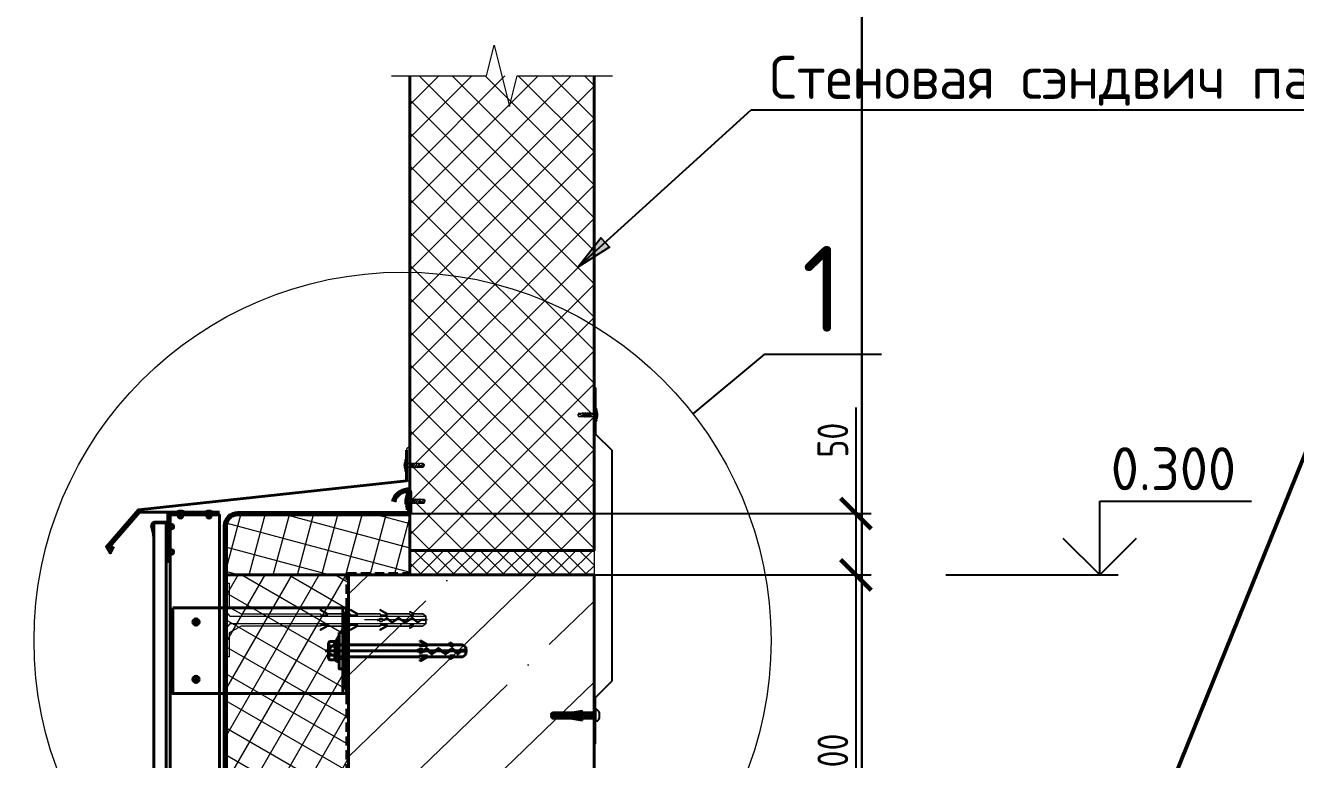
# Model space of a CAD drawing. Header units: millimetres. Extents: x -3689 to 2883575, y -702957 to -604547.
# Drawn here: x 2816196 to 2817230, y -689772 to -689174 of the extents above; entities that cross this region are included whole.
import ezdxf
from ezdxf import colors
from ezdxf.entities.mleader import LeaderData, LeaderLine
from ezdxf.enums import TextEntityAlignment as Align
from ezdxf.math import Vec2, Vec3

# ---------------------------------------------------------------- set-up
doc = ezdxf.new("R2010")
doc.units = ezdxf.units.MM
doc.set_wipeout_variables(frame=1)
doc.header["$PDMODE"] = 35
doc.linetypes.add('DASHED2', pattern=[0.375, 0.25, -0.125])
for name, color, linetype, lineweight in [('_PP_Hatch', 9, 'Continuous', 9), ('_PP_Primary Line Continuous', 3, 'Continuous', 40), ('_Выноска', 7, 'Continuous', 15), ('K_Dim', 165, 'Continuous', 13), ('гидроветрозащита', 10, 'Continuous', 70), ('Гидроизоляция монолита', 30, 'DASHED2', 50), ('Штрих Мин. Вата', 40, 'Continuous', 15)]:
    doc.layers.add(name, color=color, linetype=linetype, lineweight=lineweight)
doc.layers.add('S-METL', color=14, linetype='Continuous')
doc.styles.add('GOST 2.304', font='CS_Gost2304.shx')
doc.styles.add('GOST-2.304_Type-B', font='GOST_Common.ttf')
doc.dimstyles.new('SPDS', dxfattribs={"dimscale": 100, "dimtxt": 2.5, "dimasz": 2.5, "dimexe": 1.25, "dimexo": 0.625, "dimtad": 1, "dimdec": 0, "dimrnd": 0.001, "dimtxsty": 'GOST 2.304', "dimblk": 'ARCHTICK', "dimblk1": 'ARCHTICK', "dimblk2": 'ARCHTICK', "dimcen": 2.5, "dimdle": 2, "dimadec": 0, "dimazin": 2, "dimtfac": 0.75, "dimtdec": 4, "dimtmove": 1, "dimatfit": 3, "dimfxl": 1, "dimtolj": 1, "dimarcsym": 0})

# ---------------------------------------------------------------- blocks, each defined once
blk = doc.blocks.new('_TagCircle')
at = {"color": 0, "linetype": 'ByBlock', "lineweight": -2, "transparency": 16777216}
blk.add_circle((0, 0), 4, dxfattribs=at)
at = {"color": 0, "transparency": 16777216}
blk.add_attdef('НОМЕРЯРЛЫКА', text='', height=3, dxfattribs=at).set_placement((0, -1.5), align=Align.CENTER)
blk = doc.blocks.new('_Open90')
at = {"color": 0, "linetype": 'ByBlock', "lineweight": -2}
for p, q in [((-0.5, 0.5), (0, 0)), ((0, 0), (-1, 0)), ((0, 0), (-0.5, -0.5))]:
    blk.add_line(p, q, dxfattribs=at)
blk = doc.blocks.new('*U780')
at = {"color": 7}
for points in [[(-60.61, -10.61), (-50, 0)], [(-50, 0), (100.39, 0)], [(111, -10.61), (100.39, 0)], [(-80.61, -11.61), (-90.61, -11.61), (-90.61, -10.61), (-60.61, -10.61)], [(131, -11.61), (141, -11.61), (141, -10.61), (111, -10.61)]]:
    blk.add_lwpolyline(points, dxfattribs=at)
blk = doc.blocks.new('шуруп 4х40')
at = {"color": 0}
for p, q in [((-3.2, -2.9), (-3.2, 2.9)), ((-1.1, 5.3), (0, 5.3)), ((0, -5.3), (0, 5.3)), ((0, 1.9), (0.1, 2)), ((0.8, -1.7), (0, 1.1)), ((1.1, -2), (0.1, 2)), ((0.1, 2), (0.4, 1.7)), ((1.4, -1.7), (0.4, 1.7)), ((2.3, 1.7), (0.4, 1.7)), ((2.3, 1.7), (2.5, 2)), ((3.2, -1.7), (2.3, 1.7)), ((3.5, -2), (2.5, 2)), ((2.5, 2), (2.8, 1.7)), ((3.8, -1.7), (2.8, 1.7)), ((2.8, 1.7), (4.7, 1.7)), ((4.7, 1.7), (4.9, 2)), ((5.6, -1.7), (4.7, 1.7)), ((5.9, -2), (4.9, 2)), ((4.9, 2), (5.2, 1.7)), ((6.2, -1.7), (5.2, 1.7)), ((5.2, 1.7), (7.1, 1.7)), ((7.1, 1.7), (7.3, 2)), ((8.1, -1.7), (7.1, 1.7)), ((8.4, -2), (7.3, 2)), ((7.3, 2), (7.7, 1.7)), ((8.6, -1.7), (7.7, 1.7)), ((9.5, 1.7), (7.7, 1.7)), ((9.5, 1.7), (9.8, 2)), ((10.5, -1.7), (9.5, 1.7)), ((10.8, -2), (9.8, 2)), ((9.8, 2), (10.1, 1.7)), ((11.1, -1.7), (10.1, 1.7)), ((12, 1.7), (10.1, 1.7)), ((12, 1.7), (12.2, 2)), ((12.9, -1.7), (12, 1.7)), ((13.2, -2), (12.2, 2)), ((12.2, 2), (12.5, 1.7)), ((13.5, -1.7), (12.5, 1.7)), ((12.5, 1.7), (14.4, 1.7)), ((14.4, 1.7), (14.6, 2)), ((15.3, -1.7), (14.4, 1.7)), ((15.6, -2), (14.6, 2)), ((14.6, 2), (14.9, 1.7)), ((15.9, -1.7), (14.9, 1.7)), ((14.9, 1.7), (16.8, 1.7)), ((16.8, 1.7), (17.1, 2)), ((17.8, -1.7), (16.8, 1.7)), ((18.1, -2), (17.1, 2)), ((17.1, 2), (17.4, 1.7)), ((18.3, -1.7), (17.4, 1.7)), ((19.2, 1.7), (17.4, 1.7)), ((19.2, 1.7), (19.5, 2)), ((20.2, -1.7), (19.2, 1.7)), ((20.5, -2), (19.5, 2)), ((19.5, 2), (19.8, 1.7)), ((20.7, -1.7), (19.8, 1.7)), ((21.6, 1.7), (19.8, 1.7)), ((21.6, 1.7), (21.9, 2)), ((22.6, -1.7), (21.6, 1.7)), ((22.9, -2), (21.9, 2)), ((21.9, 2), (22.2, 1.7)), ((23.2, -1.7), (22.2, 1.7)), ((24, 1.7), (22.2, 1.7)), ((24, 1.7), (24.3, 2)), ((25, -1.7), (24, 1.7)), ((25.3, -2), (24.3, 2)), ((24.3, 2), (24.6, 1.7)), ((25.6, -1.7), (24.6, 1.7)), ((26.5, 1.7), (24.6, 1.7)), ((26.5, 1.7), (26.7, 2)), ((27.4, -1.7), (26.5, 1.7)), ((27.7, -2), (26.7, 2)), ((26.7, 2), (27, 1.7)), ((28, -1.7), (27, 1.7)), ((28.9, 1.7), (27, 1.7)), ((28.9, 1.7), (29.1, 2)), ((29.8, -1.7), (28.9, 1.7)), ((30.1, -2), (29.1, 2)), ((29.1, 2), (29.4, 1.7)), ((30.4, -1.7), (29.4, 1.7)), ((29.4, 1.7), (31.3, 1.7)), ((31.3, 1.7), (31.5, 2)), ((32.2, -1.7), (31.3, 1.7)), ((32.5, -2), (31.5, 2)), ((31.5, 2), (31.8, 1.7)), ((32.8, -1.7), (31.8, 1.7)), ((31.8, 1.7), (33.8, 1.7)), ((33.8, 1.7), (34, 2)), ((34.7, -1.7), (33.8, 1.7)), ((35, -2), (34, 2)), ((34, 2), (34.3, 1.7)), ((35.3, -1.7), (34.3, 1.7)), ((34.3, 1.7), (35.7, 1.7)), ((36.2, 1.5), (35.7, 1.7)), ((36.5, 1.7), (36.2, 1.5)), ((36.9, -1.2), (36.2, 1.5)), ((37.2, -1.4), (36.5, 1.7)), ((36.9, 1.2), (36.5, 1.7)), ((37.4, -1), (36.9, 1.2)), ((40, 0), (36.9, 1.2)), ((37.4, -1), (40, 0)), ((-1.1, -5.3), (0, -5.3)), ((0, -1.7), (0.8, -1.7)), ((0.8, -1.7), (1.1, -2)), ((1.4, -1.7), (1.1, -2)), ((1.4, -1.7), (3.2, -1.7)), ((3.2, -1.7), (3.5, -2)), ((3.8, -1.7), (3.5, -2)), ((3.8, -1.7), (5.6, -1.7)), ((5.6, -1.7), (5.9, -2)), ((6.2, -1.7), (5.9, -2)), ((6.2, -1.7), (8.1, -1.7)), ((8.1, -1.7), (8.4, -2)), ((8.6, -1.7), (8.4, -2)), ((8.6, -1.7), (10.5, -1.7)), ((10.5, -1.7), (10.8, -2)), ((11.1, -1.7), (10.8, -2)), ((11.1, -1.7), (12.9, -1.7)), ((12.9, -1.7), (13.2, -2)), ((13.5, -1.7), (13.2, -2)), ((13.5, -1.7), (15.3, -1.7)), ((15.3, -1.7), (15.6, -2)), ((15.9, -1.7), (15.6, -2)), ((15.9, -1.7), (17.8, -1.7)), ((17.8, -1.7), (18.1, -2)), ((18.3, -1.7), (18.1, -2)), ((18.3, -1.7), (20.2, -1.7)), ((20.2, -1.7), (20.5, -2)), ((20.7, -1.7), (20.5, -2)), ((20.7, -1.7), (22.6, -1.7)), ((22.6, -1.7), (22.9, -2)), ((23.2, -1.7), (22.9, -2)), ((23.2, -1.7), (25, -1.7)), ((25, -1.7), (25.3, -2)), ((25.6, -1.7), (25.3, -2)), ((25.6, -1.7), (27.4, -1.7)), ((27.4, -1.7), (27.7, -2)), ((28, -1.7), (27.7, -2)), ((28, -1.7), (29.8, -1.7)), ((29.8, -1.7), (30.1, -2)), ((30.4, -1.7), (30.1, -2)), ((30.4, -1.7), (32.2, -1.7)), ((32.2, -1.7), (32.5, -2)), ((32.8, -1.7), (32.5, -2)), ((32.8, -1.7), (34.7, -1.7)), ((34.7, -1.7), (35, -2)), ((35.3, -1.7), (35, -2)), ((35.3, -1.7), (35.7, -1.7)), ((35.7, -1.7), (36.9, -1.2)), ((36.9, -1.2), (37.2, -1.4)), ((37.2, -1.4), (37.4, -1))]:
    blk.add_line(p, q, dxfattribs=at)
for centre, start, end in [((1.8, 0.6), 122.3235, 155.8642), ((1.8, -0.6), 204.1358, 237.6765)]:
    blk.add_arc(centre, 5.56, start, end, dxfattribs=at)
blk = doc.blocks.new('дюбель 6х40')
for p, q in [((0, 3), (12, 3)), ((0, -3), (0, 3)), ((12, 3.6), (12.1, 4.5)), ((21, 2.1), (12, 3.6)), ((12, 3), (12, 2.1)), ((12, 2.1), (21, 2.1)), ((12, 0.3), (40, 0.3)), ((12, -0.3), (12, 0.3)), ((21, 3), (12.1, 4.5)), ((21, 3), (38.6, 3)), ((24, 1.2), (24, 3)), ((24, 1.2), (27.6, 1.2)), ((27.6, 1.2), (27.6, 3)), ((30, 1.2), (30, 3)), ((30, 1.2), (33.6, 1.2)), ((33.6, 1.2), (33.6, 3)), ((38.6, 3), (38.6, 0.3)), ((40, 1.8), (38.6, 3)), ((40, 1.8), (40, 0.3)), ((12, -3), (0, -3)), ((12, -0.3), (40, -0.3)), ((21, -2.1), (12, -3.6)), ((12, -2.1), (21, -2.1)), ((12, -3), (12, -2.1)), ((12, -3.6), (12.1, -4.5)), ((21, -3), (12.1, -4.5)), ((38.6, -3), (21, -3)), ((24, -1.2), (27.6, -1.2)), ((24, -1.2), (24, -3)), ((27.6, -1.2), (27.6, -3)), ((30, -1.2), (33.6, -1.2)), ((30, -1.2), (30, -3)), ((33.6, -1.2), (33.6, -3)), ((38.6, -0.3), (38.6, -3)), ((40, -1.8), (38.6, -3)), ((40, -0.3), (40, -1.8))]:
    blk.add_line(p, q)
blk = doc.blocks.new('*U636')
for name in ['шуруп 4х40', 'дюбель 6х40']:
    blk.add_blockref(name, (0, 0))
blk = doc.blocks.new('анкер')
at = {"color": 9, "ltscale": 10}
blk.add_line((10.1, 0), (-105.7, 0), dxfattribs=at)
at = {"color": 9, "ltscale": 5}
for p, q in [((-103, 6.2), (-102.4, 7.4)), ((-103, -6.2), (-103, 6.2)), ((-97.3, 7.4), (-102.4, 7.4)), ((-97.3, 3.7), (-102.4, 3.7)), ((-96.6, 8.7), (-97.3, 7.4)), ((-96.6, 8.7), (-96.6, -8.7)), ((-103, -6.2), (-102.4, -7.4)), ((-97.3, -3.7), (-102.4, -3.7)), ((-97.3, -7.4), (-102.4, -7.4)), ((-96.6, -8.7), (-97.3, -7.4))]:
    blk.add_line(p, q, dxfattribs=at)
at = {"color": 9}
for p, q in [((-96.1, 8.7), (-96.6, 8.7)), ((-96.1, -8.7), (-96.6, -8.7))]:
    blk.add_line(p, q, dxfattribs=at)
at = {"color": 9, "ltscale": 3}
blk.add_line((-96.1, 8.7), (-96.1, -8.7), dxfattribs=at)
at = {"color": 9, "ltscale": 7}
for p, q in [((-94.3, 4.9), (-28.6, 4.9)), ((-22.3, 4.9), (-28.4, 8.4)), ((-28.4, 8.4), (-28.4, 7.5)), ((-22.5, 4.1), (-28.4, 7.5)), ((-22.3, 4.9), (-4.3, 4.9)), ((-22.3, 4.9), (-4.3, 4.9)), ((-1.2, 4.9), (-4.3, 6.7)), ((-4.3, 6.7), (-4.3, 6.2)), ((-1.2, 4.1), (-4.3, 6.2)), ((-4.3, 4.9), (-4.3, 4.1)), ((-4.3, 4.1), (-1.2, 4.1)), ((-1.2, 4.9), (6.3, 4.9)), ((8.6, 3), (6.3, 4.9)), ((8.2, -0.5), (8.2, 0.5)), ((8.6, -3), (8.6, 3)), ((-94.3, -4.9), (-28.6, -4.9)), ((-22.5, -4.1), (-28.4, -7.5)), ((-22.3, -4.9), (-28.4, -8.4)), ((-28.4, -8.4), (-28.4, -7.5)), ((-24.9, -0.5), (-25.9, -0.5)), ((-22.3, -4.9), (-4.3, -4.9)), ((-4.3, -4.9), (-4.3, -4.1)), ((-4.3, -4.1), (-1.2, -4.1)), ((-1.2, -4.1), (-4.3, -6.2)), ((-1.2, -4.9), (-4.3, -6.7)), ((-4.3, -6.7), (-4.3, -6.2)), ((-1.2, -4.9), (6.3, -4.9)), ((8.6, -3), (6.3, -4.9))]:
    blk.add_line(p, q, dxfattribs=at)
at = {"color": 9, "ltscale": 5}
blk.add_lwpolyline([(-94.3, 14.9), (-91.4, 14.9), (-91.4, -14.9), (-94.3, -14.9)], close=True, dxfattribs=at)
at = {"color": 9, "ltscale": 7}
blk.add_lwpolyline([(-96.1, -8.9), (-94.3, -8.9), (-94.3, 8.9), (-96.1, 8.9)], close=True, dxfattribs=at)
for points in [[(-29.4, 0.5), (-30.2, 0.5)], [(-28.6, 4.9), (-28.6, 4.1), (-22.5, 4.1)], [(8.2, 0.5), (4.6, 0.5), (2.2, -1.7), (-2.5, 1.9), (-7.9, -1.7), (-13.6, 1.9), (-18.9, -1.7), (-23.3, 1.9), (-24.9, 0.5), (-26.4, 0.5)], [(8.2, -0.5), (4.6, -0.5), (2.2, -2.6), (-2.5, 1), (-7.9, -2.6), (-13.6, 1), (-18.9, -2.6), (-23.3, 0.9), (-24.9, -0.5), (-26.4, -0.5)], [(-29.4, -0.5), (-30.2, -0.5)], [(-28.6, -4.9), (-28.6, -4.1), (-22.5, -4.1)]]:
    blk.add_lwpolyline(points, dxfattribs=at)
for centre, radius, start, end in [((-30.2, 0), 0.471, 90, 270), ((-27.9, 0), 1.57, 17.4576, 162.5424), ((-27.9, 0), 1.57, 197.4576, 342.5424)]:
    blk.add_arc(centre, radius, start, end, dxfattribs=at)
at = {"color": 9, "ltscale": 5}
for points in [[(-102.4, 7.4), (-103.4, 5.6), (-102.4, 3.7)], [(-102.4, 3.7), (-103.4, 0), (-102.4, -3.7)], [(-97.3, 3.7), (-98.4, 5.6), (-97.3, 7.4)], [(-97.3, -3.7), (-98.4, 0), (-97.3, 3.7)], [(-102.4, -3.7), (-103.4, -5.6), (-102.4, -7.4)], [(-97.3, -7.4), (-98.4, -5.6), (-97.3, -3.7)]]:
    blk.add_rational_spline(points, [1.31624349047, 1.51986706708, 1.31624349047], degree=2, dxfattribs=at)
blk = doc.blocks.new('4.2x16')
at = {"lineweight": 0}
for p, q in [((-1.2, 5.3), (-1.2, -5.3)), ((14.9, 1.6), (16, 0))]:
    blk.add_line(p, q, dxfattribs=at)
for points in [[(-1.2, 3.6, 0.114819), (-2.1, 0.2), (-1.6, 0.2), (-1.6, -0.2), (-2.1, -0.2, 0.114819), (-1.2, -3.6)], [(0, -5.3), (0, 5.3, 0.414214), (-0.2, 5.5), (-1, 5.5, 0.414214), (-1.2, 5.3, 0.209763), (-1.2, 3.8)], [(0, 3.1, 0.414214), (1.5, 1.6), (3.3, 1.6), (3.6, 2.1)], [(14.2, -0.8, 0.131652), (14.9, -1.6), (16, 0), (14.2, -0.8), (9.9, 1.6), (14.9, 1.6), (14.7, 1.3), (15.7, -0.1)], [(-1.2, -3.8, 0.209763), (-1.2, -5.3, 0.414214), (-1, -5.5), (-0.2, -5.5, 0.414214), (0, -5.3)], [(5.1, -1.6), (1.5, -1.6, 0.414214), (0, -3.1)]]:
    blk.add_lwpolyline(points, format="xyb", dxfattribs=at)
for points in [[(0, -1.6), (0, -1.6), (0, 1.6)], [(3.6, 2.1), (5.4, -2.1)], [(3.9, 1.6), (5.3, 1.6)], [(5.6, 2.1), (7.4, -2.1)], [(5.9, 1.6), (7.3, 1.6)], [(7.6, 2.1), (9.4, -2.1)], [(7.9, 1.6), (9.3, 1.6)], [(14.7, 1.3), (11, 1.3), (14.6, -0.7)], [(7.1, -1.6), (5.7, -1.6)], [(9.1, -1.6), (7.7, -1.6)], [(11.1, -1.6), (9.7, -1.6)], [(11.7, -1.6), (11.4, -2.1)], [(14.9, -1.6), (11.7, -1.6)]]:
    blk.add_lwpolyline(points, dxfattribs=at)
for points in [[(3.6, 2.1), (5.7, -1.6), (5.4, -2.1), (3.3, 1.6)], [(5.3, 1.6), (5.6, 2.1), (7.7, -1.6), (7.4, -2.1)], [(7.3, 1.6), (7.6, 2.1), (9.7, -1.6), (9.4, -2.1)], [(9.6, 2.1), (11.4, -2.1), (9.3, 1.6), (9.6, 2.1), (11.7, -1.6)]]:
    blk.add_lwpolyline(points, close=True, dxfattribs=at)
blk = doc.blocks.new('*U549')
blk.add_blockref('4.2x16', (0, 0))
blk = doc.blocks.new('перфолента')
at = {"layer": '_PP_Primary Line Continuous', "color": 116, "true_color": 0x136734}
for points in [[(-3.3, -10.6), (-1.3, -10.6), (-1.3, 3.4), (-3.3, 3.4), (-3.3, -10.6)], [(-3.3, 3.4), (-1.3, -10.6), (-1.3, 3.4), (-3.3, -10.6)]]:
    blk.add_lwpolyline(points, dxfattribs=at)
blk = doc.blocks.new('кляммер')
at = {"layer": '_PP_Primary Line Continuous', "color": 7}
blk.add_lwpolyline([(0, 38), (0, 24.6), (-1, 24.6), (-1, 14.6), (0, 14.6), (0, 0)], dxfattribs=at)
blk.add_lwpolyline([(0, 0), (0, 6, 0.414214), (-1, 7), (-10.2, 7, -0.485847), (-13.1, 10.7), (-11.6, 16.8, 0.144281), (-11.7, 18), (-11.9, 18.6)], format="xyb", dxfattribs=at)
blk = doc.blocks.new('заклнпка')
at = {"layer": '_PP_Primary Line Continuous', "color": 7}
blk.add_lwpolyline([(-0.3, -2.4), (0, -2.4), (0, -1.4), (2, -1.4, 1.795088), (2, 1.6), (0, 1.6), (0, 2.6), (-0.3, 2.6, 0.29532)], format="xyb", close=True, dxfattribs=at)
blk = doc.blocks.new('ваыаы')
at = {"layer": '_PP_Primary Line Continuous', "color": 159, "true_color": 0x22346e}
blk.add_lwpolyline([(-141.4, 35), (0, 35), (0, -35), (-141.4, -35)], close=True, dxfattribs=at)
blk.add_lwpolyline([(0, -35), (-3, -35), (-3, 35), (0, 35), (-3, -35), (0, -35), (-3, 35)], dxfattribs=at)
blk = doc.blocks.new('_ARCHTICK')
at = {"color": 0, "linetype": 'ByBlock', "const_width": 0.15}
blk.add_lwpolyline([(-0.5, -0.5), (0.5, 0.5)], dxfattribs=at)
blk = doc.blocks.new('*D774')
at = {"layer": '_Выноска', "color": 0, "lineweight": -2, "transparency": 16777216}
for p, q in [((2816872.2, -689485.6), (2816872.2, -689571.9)), ((2816872.2, -689551.9), (2816872.2, -689641.9)), ((2816464.3, -689571.9), (2816884.7, -689571.9)), ((2816464.3, -689621.9), (2816884.7, -689621.9))]:
    blk.add_line(p, q, dxfattribs=at)
at = {"layer": 'Defpoints', "color": 0, "transparency": 16777216}
for p in [(2816458, -689571.9), (2816458, -689621.9), (2816872.2, -689621.9)]:
    blk.add_point(p, dxfattribs=at)
at = {"layer": '_Выноска', "color": 0, "lineweight": -2, "transparency": 16777216, "xscale": 25, "yscale": 25, "zscale": 25}
for p, rotation in [((2816872.2, -689571.9), 90), ((2816872.2, -689621.9), 270)]:
    blk.add_blockref('_ARCHTICK', p, dxfattribs=dict(at, rotation=rotation))
at = {"layer": '_Выноска', "color": 0, "transparency": 16777216, "insert": (2816853.4, -689512.1), "char_height": 25, "attachment_point": 5, "rotation": 90, "style": 'GOST 2.304'}
blk.add_mtext('\\A1;50', dxfattribs=at)
blk = doc.blocks.new('*D775')
at = {"layer": '_Выноска', "color": 0, "lineweight": -2, "transparency": 16777216}
for p, q in [((2816872.2, -689601.9), (2816872.2, -689941.9)), ((2816665.3, -689621.9), (2816884.7, -689621.9)), ((2816680.1, -689921.9), (2816884.7, -689921.9))]:
    blk.add_line(p, q, dxfattribs=at)
at = {"layer": 'Defpoints', "color": 0, "transparency": 16777216}
for p in [(2816659, -689621.9), (2816673.9, -689921.9), (2816872.2, -689921.9)]:
    blk.add_point(p, dxfattribs=at)
at = {"layer": '_Выноска', "color": 0, "lineweight": -2, "transparency": 16777216, "xscale": 25, "yscale": 25, "zscale": 25}
for p, rotation in [((2816872.2, -689621.9), 90), ((2816872.2, -689921.9), 270)]:
    blk.add_blockref('_ARCHTICK', p, dxfattribs=dict(at, rotation=rotation))
at = {"layer": '_Выноска', "color": 0, "transparency": 16777216, "insert": (2816853.4, -689771.9), "char_height": 25, "attachment_point": 5, "rotation": 90, "style": 'GOST 2.304'}
blk.add_mtext('\\A1;300', dxfattribs=at)
blk = doc.blocks.new('заккккккл')
at = {"layer": '_PP_Primary Line Continuous', "color": 7}
for radius in [2.61, 0.21]:
    blk.add_circle((0, 0), radius, dxfattribs=at)
blk = doc.blocks.new('Паршют')
at = {"color": 7}
for p, q in [((164.4, 0), (113, 0)), ((162.6, -0.5), (162.6, 0.5)), ((163, -3), (163, 3)), ((83.3, -4.2), (77.4, -7.6)), ((83.5, -5), (77.4, -8.5)), ((77.4, -8.5), (77.4, -7.6)), ((113, -5), (125.8, -5)), ((131.8, -4.2), (125.9, -7.6)), ((132, -5), (125.9, -8.5)), ((125.9, -8.5), (125.9, -7.6)), ((129.4, -0.5), (128.5, -0.5)), ((132, -5), (150, -5)), ((150, -5), (150, -4.2)), ((150, -4.2), (153.2, -4.2)), ((153.2, -4.2), (150.1, -6.3)), ((153.2, -5), (150.1, -6.8)), ((150.1, -6.8), (150.1, -6.3)), ((153.2, -5), (160.6, -5)), ((163, -3), (160.6, -5))]:
    blk.add_line(p, q, dxfattribs=at)
at = {"color": 7, "ltscale": 7}
for p, q in [((83.5, -5), (101.5, -5)), ((107.6, -4.2), (101.7, -7.6)), ((107.8, -5), (101.7, -8.5)), ((101.7, -8.5), (101.7, -7.6)), ((107.8, -5), (125.8, -5))]:
    blk.add_line(p, q, dxfattribs=at)
at = {"color": 7}
for points in [[(77.4, 7.6), (77.4, 8.5), (83.5, 5), (101.5, 5), (101.5, 4.2), (107.6, 4.2), (101.7, 7.6), (101.7, 8.5), (107.8, 5), (125.8, 5), (125.8, 4.2), (131.8, 4.2), (125.9, 7.6), (125.9, 8.5), (132, 5), (150, 5), (150, 4.2), (153.2, 4.2), (150.1, 6.3), (150.1, 6.8), (153.2, 5), (160.6, 5), (162.9, 3), (162.9, -3), (160.6, -5), (153.2, -5), (150.1, -6.8), (150.1, -6.3), (153.2, -4.2), (150, -4.2), (150, -5), (132, -5), (125.9, -8.5), (125.9, -7.6), (131.8, -4.2), (125.8, -4.2), (125.8, -5), (107.8, -5), (101.7, -8.5), (101.7, -7.6), (107.6, -4.2), (101.5, -4.2), (101.5, -5), (83.5, -5), (77.4, -8.5), (77.4, -7.6), (83.3, -4.2), (77.2, -4.2), (77.2, -5), (12.7, -5), (3, -10.4), (3, -30), (0, -30), (0, 30), (3, 30), (3, 10.4), (12.7, 5), (77.2, 5), (77.2, 4.2), (83.3, 4.2), (77.4, 7.6)], [(162.9, -3), (3.4, -3), (0.6, -6.7), (0.6, -6.7), (0, -6.7), (0, 6.7), (0.6, 6.7), (0.6, 6.7), (3.4, 3), (162.9, 3)], [(113, 5), (125.8, 5), (125.8, 4.2), (131.8, 4.2), (125.9, 7.6)], [(125, 0.5), (124.1, 0.5)], [(132, 5), (125.9, 8.5), (125.9, 7.6)], [(162.6, 0.5), (158.9, 0.5), (156.6, -1.7), (151.9, 1.9), (146.5, -1.7), (140.8, 1.9), (135.5, -1.7), (131.1, 1.9), (129.4, 0.5), (128, 0.5)], [(162.6, -0.5), (158.9, -0.5), (156.6, -2.6), (151.9, 1), (146.5, -2.6), (140.8, 1), (135.5, -2.6), (131.1, 0.9), (129.4, -0.5), (128, -0.5)], [(150, 5), (132, 5), (150, 5), (150, 4.2), (153.2, 4.2), (150.1, 6.3)], [(163, 3), (160.6, 5), (153.2, 5), (150.1, 6.8), (150.1, 6.3)], [(77.2, -5), (77.2, -4.2), (83.3, -4.2)], [(125, -0.5), (124.1, -0.5)], [(125.8, -5), (125.8, -4.2), (131.8, -4.2)]]:
    blk.add_lwpolyline(points, dxfattribs=at)
at = {"color": 7, "ltscale": 7}
for points in [[(83.5, 5), (101.5, 5), (83.5, 5), (77.4, 8.5), (77.4, 7.6)], [(101.5, 5), (101.5, 4.2), (107.6, 4.2), (101.7, 7.6)], [(107.8, 5), (125.8, 5), (107.8, 5), (101.7, 8.5), (101.7, 7.6)], [(101.5, -5), (101.5, -4.2), (107.6, -4.2)]]:
    blk.add_lwpolyline(points, dxfattribs=at)
at = {"color": 7}
for centre, radius, start, end in [((124.1, 0), 0.471, 90, 270), ((126.5, 0), 1.57, 17.4576, 162.5424), ((126.5, 0), 1.57, 197.4576, 342.5424)]:
    blk.add_arc(centre, radius, start, end, dxfattribs=at)

msp = doc.modelspace()

# ---------------------------------------------------------------- hatches: boundary and pattern name
msp.add_hatch(color=256).paths.add_polyline_path([(2816645.8396, -689371.3155), (2816664.4795, -689347.2212), (2816671.5961, -689355.0495)], flags=0)
at = {"layer": '_Выноска'}
h = msp.add_hatch(color=256, dxfattribs=at)
h.set_gradient(color2=(0, 0, 0))
edge = h.paths.add_edge_path()
edge.add_line((2816506.4136, -689520.1689), (2816506.4136, -689545.1689))
edge.add_line((2816506.4136, -689545.1689), (2816509.0022, -689545.1689))
edge.add_line((2816509.0022, -689545.1689), (2816509.0022, -689517.7913))
edge.add_line((2816509.0022, -689517.7913), (2816508.4136, -689517.7913))
edge.add_arc((2816508.4136, -689519.7913), 2, 90, 180)
edge.add_line((2816506.4136, -689519.7913), (2816506.4136, -689520.1689))
at = {"layer": 'Штрих Мин. Вата'}
h = msp.add_hatch(dxfattribs=at)
h.set_pattern_fill('ANSI37', color=256, scale=6)
h.set_pattern_definition([(45, (2785771.64, -716420.213), (-13.470384, 13.470384), []), (135, (2785771.64, -716420.213), (-13.470384, -13.470384), [])])
h.paths.add_polyline_path([(2816509.0022, -689215.4686), (2816659.0022, -689215.4686), (2816659.0022, -689601.8721), (2816509.0022, -689601.8721)])
h = msp.add_hatch(dxfattribs=at)
h.set_pattern_fill('ANSI37', color=256, scale=6, angle=30)
h.set_pattern_definition([(75, (2785771.64, -719644.162), (-18.400887, 4.930503), []), (165, (2785771.64, -719644.162), (-4.930503, -18.400887), [])])
edge = h.paths.add_edge_path()
edge.add_line((2816509.0022, -689621.8721), (2816509.0022, -689571.8721))
edge.add_line((2816509.0022, -689571.8721), (2816369.0022, -689571.8721))
edge.add_arc((2816369.0022, -689581.8721), 10, 90, 180)
edge.add_line((2816359.0022, -689581.8721), (2816359.0022, -689621.8721))
edge.add_line((2816359.0022, -689621.8721), (2816509.0022, -689621.8721))
h = msp.add_hatch(dxfattribs=at)
h.set_pattern_fill('ANSI37', color=256, scale=3)
h.set_pattern_definition([(45, (2785771.639, -716420.213), (-6.735192, 6.735192), []), (135, (2785771.639, -716420.213), (-6.735192, -6.735192), [])])
h.paths.add_polyline_path([(2816509.0022, -689601.8721), (2816659.0022, -689601.8721), (2816659.0022, -689621.8721), (2816509.0022, -689621.8721)])
h = msp.add_hatch(dxfattribs=at)
h.set_pattern_fill('ANSI37', color=256, scale=6, angle=15)
h.set_pattern_definition([(60, (2785771.64, -719644.162), (-16.497784, 9.525), []), (150, (2785771.64, -719644.162), (-9.525, -16.497784), [])])
edge = h.paths.add_edge_path()
edge.add_line((2816459.0022, -689885.8721), (2816459.0022, -689621.8721))
edge.add_line((2816459.0022, -689621.8721), (2816359.0022, -689621.8721))
edge.add_line((2816359.0022, -689621.8721), (2816359.0022, -689871.8721))
edge.add_arc((2816373.6454, -689871.475), 14.6486, 181.5534899, 259.3691275)
edge.add_line((2816370.943, -689885.8721), (2816459.0022, -689885.8721))

# ---------------------------------------------------------------- linework, layer by layer
msp.add_line((2816739.5598, -689490.6947), (2816798.1356, -689441.94))
for points in [[(2816645.8396, -689371.3155), (2816786.8131, -689243.158)], [(2816786.8131, -689243.158), (2817365.7828, -689243.158)], [(2816798.1356, -689441.94), (2816893.1356, -689441.94)], [(2817070.7002, -689561.8721), (2817194.2002, -689561.8721)], [(2817040.7002, -689591.8721), (2817070.7002, -689621.8721), (2817100.7002, -689591.8721)]]:
    msp.add_lwpolyline(points)
msp.add_lwpolyline([(2816645.8396, -689371.3155), (2816664.4795, -689347.2212), (2816671.5961, -689355.0495)], close=True)
at = {"elevation": 0.3015}
for points in [[(2817070.7002, -689621.8721), (2817070.7002, -689561.8721)], [(2816945.5275, -689621.8721), (2817085.7002, -689621.8721)]]:
    msp.add_lwpolyline(points, dxfattribs=at)
at = {"layer": '_PP_Hatch', "linetype": 'Continuous', "ltscale": 10}
for p, q in [((2816459.0022, -689671.8721), (2816459.0022, -689621.8721)), ((2816459.0022, -689761.8721), (2816459.0022, -689711.8721))]:
    msp.add_line(p, q, dxfattribs=at)
at = {"layer": '_PP_Hatch', "ltscale": 10}
msp.add_lwpolyline([(2816459.0022, -689621.8721), (2816459.0022, -690021.8721)], dxfattribs=at)
at = {"layer": '_PP_Primary Line Continuous', "ltscale": 10}
msp.add_lwpolyline([(2816509.0022, -689215.4686), (2816509.0022, -689601.8721), (2816659.0022, -689601.8721), (2816659.0022, -689215.4686)], dxfattribs=at)
at = {"layer": '_PP_Primary Line Continuous'}
for points in [[(2816506.4136, -689520.1689), (2816506.4136, -689545.1689), (2816288.0927, -689568.8721), (2816288.0927, -689568.8721), (2816261.9191, -689598.882), (2816265.0754, -689604.0245), (2816267.8611, -689598.5721)], [(2816354.0022, -689570.8721), (2816289.0022, -689570.8721), (2816264.3927, -689599.0887), (2816264.9158, -689599.941), (2816266.0801, -689597.6621)], [(2816353.0022, -689571.8721), (2816313.0022, -689571.8721), (2816313.0022, -689611.8721)]]:
    msp.add_lwpolyline(points, dxfattribs=at)
at = {"layer": '_PP_Primary Line Continuous', "color": 217, "true_color": 0x93278f}
msp.add_lwpolyline([(2816354.0022, -689885.8721), (2816314.0022, -689885.8721), (2816314.0022, -689572.8721), (2816354.0022, -689572.8721), (2816354.0022, -689885.8721)], dxfattribs=at)
at = {"layer": '_PP_Primary Line Continuous', "ltscale": 10}
msp.add_lwpolyline([(2816509.0022, -689621.8721), (2816509.0022, -689571.8721), (2816369.0022, -689571.8721, 0.414213562), (2816359.0022, -689581.8721), (2816359.0022, -689621.8721), (2816509.0022, -689621.8721)], format="xyb", dxfattribs=at)
at = {"layer": '_PP_Primary Line Continuous'}
msp.add_lwpolyline([(2816310.7095, -689579.3592), (2816300.7095, -689579.3592), (2816300.7095, -689879.3592), (2816310.7095, -689879.3592)], close=True, dxfattribs=at)
at = {"layer": '_PP_Primary Line Continuous', "ltscale": 10}
msp.add_lwpolyline([(2816459.0022, -689885.8721), (2816459.0022, -689621.8721), (2816359.0022, -689621.8721), (2816359.0022, -689871.8721, 0.353213521), (2816370.943, -689885.8721)], format="xyb", close=True, dxfattribs=at)
at = {"layer": '_Выноска'}
msp.add_lwpolyline([(2816494.0022, -689215.4686), (2816509.0022, -689215.4686), (2816571.5022, -689215.4686), (2816577.7522, -689190.4686), (2816590.2522, -689240.4686), (2816596.5022, -689215.4686), (2816659.0022, -689215.4686), (2816674.0022, -689215.4686)], dxfattribs=at)
msp.add_lwpolyline([(2816506.4136, -689520.1689), (2816506.4136, -689520.1689), (2816506.4136, -689545.1689), (2816509.0022, -689545.1689), (2816509.0022, -689517.7913), (2816508.4136, -689517.7913, 0.414213562), (2816506.4136, -689519.7913), (2816506.4136, -689520.1689)], format="xyb", dxfattribs=at)
msp.add_circle((2816503.0553, -689675.2635), 300, dxfattribs=at)
at = {"layer": 'K_Dim'}
msp.add_lwpolyline([(2816509.0022, -689601.8721), (2816659.0022, -689601.8721), (2816659.0022, -689621.8721), (2816509.0022, -689621.8721)], close=True, dxfattribs=at)
at = {"layer": 'гидроветрозащита'}
msp.add_lwpolyline([(2816459.0022, -689905.8721), (2816459.0022, -689885.8721), (2816370.943, -689885.8721, -0.353213521), (2816359.0022, -689871.8721), (2816359.0022, -689581.8721, -0.414213562), (2816369.0022, -689571.8721), (2816508.0022, -689571.8721, 0.414213562), (2816509.0022, -689570.8721), (2816509.0022, -689554.8721, 0.494510437), (2816506.7877, -689552.9209), (2816506.7877, -689552.9209, 0.314575218), (2816495.6002, -689562.2111)], format="xyb", dxfattribs=at)
msp.add_lwpolyline([(2816459.0022, -689905.8721), (2816459.0022, -689885.8721), (2816370.943, -689885.8721, -0.353213521), (2816359.0022, -689871.8721), (2816359.0022, -689581.8721, -0.414213562), (2816369.0022, -689571.8721), (2816508.0022, -689571.8721, 0.414213562), (2816509.0022, -689570.8721), (2816509.0022, -689554.8721, 0.494510437), (2816506.7877, -689552.9209), (2816506.7877, -689552.9209, 0.314575218), (2816495.6002, -689562.2111)], format="xyb", dxfattribs=at)

# ---------------------------------------------------------------- block references
at = {"layer": '_PP_Primary Line Continuous'}
for name, p in [('перфолента', (2816510.2667, -689558.2249)), ('заклнпка', (2816312.0022, -689582.629)), ('заклнпка', (2816312.0022, -689603.2133)), ('анкер', (2816545.8798, -689683.5439)), ('заккккккл', (2816334.9128, -689706.9042))]:
    msp.add_blockref(name, p, dxfattribs=at)
at = {"layer": '_PP_Primary Line Continuous', "xscale": -1, "rotation": 180}
for name, p in [('кляммер', (2816312.0022, -689571.8721)), ('заккккккл', (2816334.9128, -689660.1835))]:
    msp.add_blockref(name, p, dxfattribs=at)
at = {"layer": '_PP_Primary Line Continuous', "rotation": 270}
for p in [(2816322.1662, -689570.8721), (2816345.4131, -689570.8721)]:
    msp.add_blockref('заклнпка', p, dxfattribs=at)
at = {"layer": 'S-METL'}
for name, p, xscale, yscale, zscale, rotation in [('*U780', (2816673.5104, -689582.8755), 1.25, 1.25, 1.25, 270), ('*U549', (2816660.2522, -689491.5312), 0.9090909090909092, 0.9090909090909092, 0.9090909090909092, 180.0000000003209), ('*U549', (2816506.4136, -689532.6689), -0.9090909090909092, 0.9090909090909092, 0.9090909090909092, 180), ('*U549', (2816507.0022, -689561.8721), -0.9090909090909092, 0.9090909090909092, 0.9090909090909092, 180), ('*U636', (2816660.2522, -689736.2689), 0.906249999999818, 0.906249999999818, 0.906249999999818, 180)]:
    msp.add_blockref(name, p, dxfattribs=dict(at, xscale=xscale, yscale=yscale, zscale=zscale, rotation=rotation))
at = {"layer": 'Гидроизоляция монолита'}
msp.add_blockref('ваыаы', (2816457.5022, -689683.5439), dxfattribs=at)

# ---------------------------------------------------------------- texts
at = {"style": 'GOST-2.304_Type-B'}
for s, height, p in [('Стеновая сэндвич панель', 35, (2816801.8131, -689234.158)), ('1', 70, (2816828.1356, -689423.94)), ('0.300', 35, (2817079.7002, -689552.8721, 0.3015))]:
    msp.add_text(s, height=height, dxfattribs=at).set_placement(p)

# ---------------------------------------------------------------- dimensions: what is measured, and where the dimension line sits
at = {"layer": '_Выноска'}
dim = msp.add_linear_dim(base=(2816872.1751, -689621.8721), p1=(2816458.0022, -689571.8721), p2=(2816458.0022, -689621.8721), angle=90, dimstyle='SPDS', override={"dimscale": 10}, dxfattribs=at)
dim.commit()
dim.dimension.update_dxf_attribs({"geometry": '*D774', "text_midpoint": (2816875.386, -689512.0801), "dimtype": 160})
dim = msp.add_linear_dim(base=(2816872.1751, -689921.8721), p1=(2816659.0022, -689621.8721), p2=(2816673.8891, -689921.8721), angle=90, dimstyle='SPDS', override={"dimscale": 10}, dxfattribs=at)
dim.commit()
dim.dimension.update_dxf_attribs({"geometry": '*D775', "text_midpoint": (2816853.4251, -689771.8721)})

# ---------------------------------------------------------------- leaders
ml = msp.add_multileader_block('Standard')
ml.set_content('_TagCircle', color=256, scale=100)
ml.set_attribute('НОМЕРЯРЛЫКА', 'В', width=0)
ml.set_leader_properties()
ml.set_arrow_properties(name='OPEN90')
ml.build(insert=Vec2(0, 0))
ml.multileader.update_dxf_attribs({"has_dogleg": 0, "text_left_attachment_type": 6, "text_right_attachment_type": 6, "dogleg_length": 0.36, "arrow_head_size": 25000, "scale": 100, "block_connection_type": 1})
ctx = ml.context
ctx.base_point, ctx.scale, ctx.char_height, ctx.arrow_head_size, ctx.landing_gap_size, ctx.plane_origin = Vec3(2816876.8862, -672418.11), 100, 2.5, 25000, 10, Vec3(2819549.4989, -669112.8376)
ctx.left_attachment, ctx.right_attachment, ctx.attachment_type = 6, 6, 1
notes = []
notes.append((ctx, [(0, (1, 1, 0), (2816876.5262, -672418.11), (1, 0), 0.36, [(0, [(2816876.8862, -669149.3647)], 0, [])])]))
ctx.block.insert = Vec3(2816876.8862, -672418.11)
for ctx, leaders in notes:
    for number, flags, end, landing, length, lines in leaders:
        leader = LeaderData()
        leader.index, (leader.has_last_leader_line, leader.has_dogleg_vector, leader.attachment_direction) = number, flags
        leader.last_leader_point, leader.dogleg_vector, leader.dogleg_length = Vec3(end), Vec3(landing), length
        for number, points, colour, breaks in lines:
            line = LeaderLine()
            line.index, line.vertices, line.color, line.breaks = number, Vec3.list(points), colors.encode_raw_color(colour), breaks
            leader.lines.append(line)
        ctx.leaders.append(leader)

# ---------------------------------------------------------------- next in the draw order: block references
msp.add_blockref('Паршют', (2816359.0022, -689658.5439), dxfattribs=at)

# ---------------------------------------------------------------- next in the draw order: hatches: boundary and pattern name
at = {"layer": '_PP_Hatch', "ltscale": 10}
h = msp.add_hatch(dxfattribs=at)
h.set_pattern_fill('ANSI35', color=256, scale=15, angle=359)
h.set_pattern_definition([(44, (2783849.2, -712918.92), (-66.1662, 68.51712), []), (44, (2783916.55, -712920.1), (-66.1662, 68.51712), [119.0625, -23.8125, 0, -23.8125])])
h.paths.add_polyline_path([(2816945.5275, -690321.8721), (2816289.0022, -690321.8721), (2816289.0022, -690121.8721), (2816459.0022, -690121.8721), (2816459.0022, -689621.8721), (2816659.0022, -689621.8721), (2816659.0022, -690021.8721), (2816945.5275, -690021.8721)])

# ---------------------------------------------------------------- next in the draw order: linework, layer by layer
at = {"color": 14, "lineweight": 50}
msp.add_line((2817689.3863, -688404.7196), (2816024.2573, -692528.055), dxfattribs=at)
at = {"layer": '_PP_Primary Line Continuous', "ltscale": 10}
msp.add_lwpolyline([(2816945.5275, -690021.8721), (2816945.5275, -690021.8721), (2816659.0022, -690021.8721), (2816659.0022, -689821.8721), (2816659.0022, -689621.8721), (2816459.0022, -689621.8721), (2816459.0022, -690021.8721), (2816459.0022, -690021.8721), (2816459.0022, -690121.8721), (2816289.0022, -690121.8721), (2816289.0022, -690290.5371), (2816289.0022, -690321.8721), (2816459.0022, -690321.8721), (2816945.5275, -690321.8721)], dxfattribs=at)
at = {"layer": 'Гидроизоляция монолита', "ltscale": 30}
msp.add_lwpolyline([(2816288.0022, -690421.8721), (2816288.0022, -690121.8721), (2816288.0022, -690120.8721), (2816458.0022, -690120.8721), (2816458.0022, -689620.8721), (2816509.0022, -689620.8721)], dxfattribs=at)

doc.saveas('drawing.dxf')
